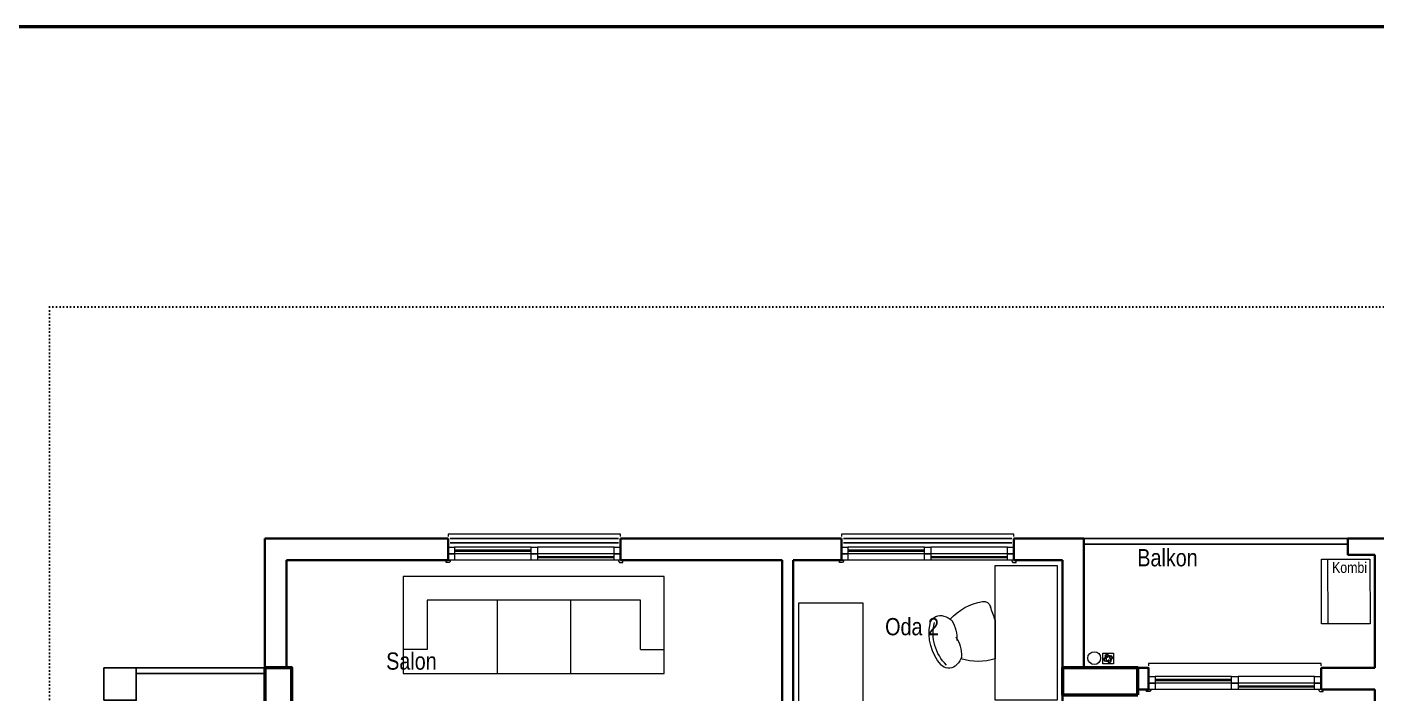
# Model space of a CAD drawing. Header units: millimetres. Extents: x 1852829 to 1882754, y -270850 to -231658.
# Drawn here: x 1864702 to 1865954, y -262812 to -262194 of the extents above; entities that cross this region are included whole.
import ezdxf

# ---------------------------------------------------------------- set-up
doc = ezdxf.new("R2010")
doc.units = ezdxf.units.MM
doc.linetypes.add('izdüşüm arka', pattern=[3.175, 0, -3.175])
for name, color, linetype, lineweight in [('a_ba', 6, 'Continuous', 50), ('a_doğrama', 251, 'Continuous', 20), ('a_duvar', 251, 'Continuous', 35), ('a_görünüş', 32, 'Continuous', 25), ('a_görünüş_ince', 8, 'Continuous', 20), ('a_izdüşüm_arka', 251, 'izdüşüm arka', 30), ('a_not_mahal', 253, 'Continuous', 5), ('a_tefriş', 8, 'Continuous', 20), ('a_çerçeve_line', 7, 'Continuous', 50), ('m_yib', 65, 'Continuous', 20)]:
    doc.layers.add(name, color=color, linetype=linetype, lineweight=lineweight)
doc.styles.get("Standard").update_dxf_attribs({"font": 'ARIALN.TTF'})

# ---------------------------------------------------------------- blocks, each defined once
blk = doc.blocks.new('160p')
at = {"layer": 'a_doğrama', "color": 251}
for points in [[(-6, -6), (-6, 0), (-12, 0), (-12, -6)], [(0, -6), (0, 0), (-6, 0), (-6, -6)], [(-6, -83), (-6, -77), (-12, -77), (-12, -83)], [(0, -83), (0, -77), (-6, -77), (-6, -83)], [(-6, -160), (-6, -154), (-12, -154), (-12, -160)], [(0, -160), (0, -154), (-6, -154), (-6, -160)]]:
    blk.add_lwpolyline(points, close=True, dxfattribs=at)
for points in [[(2, -1), (2, 2), (0, 2), (0, -2), (1, -2), (2, -1)], [(-9.5, -6), (-9.5, -77)], [(-8.5, -6), (-8.5, -77)], [(-3.5, -83), (-3.5, -154)], [(-2.5, -83), (-2.5, -154)], [(2, -159), (2, -162), (0, -162), (0, -158), (1, -158), (2, -159)]]:
    blk.add_lwpolyline(points, dxfattribs=at)
at = {"layer": 'a_görünüş_ince', "color": 251}
for points in [[(-22, -160), (-24, -160), (-24, 0), (-22, 0)], [(-12, -77), (-12, -6)], [(-6, -77), (-6, -6)], [(-6, -77), (-6, -6)], [(0, -77), (0, -6)], [(-12, -154), (-12, -83)], [(-6, -154), (-6, -83)], [(-6, -154), (-6, -83)], [(0, -154), (0, -83)]]:
    blk.add_lwpolyline(points, dxfattribs=at)
blk = doc.blocks.new('tefriş_koltuk_242x90')
at = {"layer": 'a_tefriş'}
for p, q in [((-34, -22), (-34, -90)), ((34, -22), (34, -90)), ((-99, -68), (-121, -68)), ((99, -68), (121, -68))]:
    blk.add_line(p, q, dxfattribs=at)
for points in [[(-121, -90), (-121, 0), (121, 0), (121, -90), (-121, -90)], [(-99, -68), (-99, -22), (99, -22), (99, -68)]]:
    blk.add_lwpolyline(points, dxfattribs=at)
blk = doc.blocks.new('tefriş_sandalye')
at = {"layer": 'a_tefriş'}
blk.add_line((0, -18), (0, 18), dxfattribs=at)
at = {"layer": 'a_tefriş', "extrusion": (0, 0, -1)}
for centre, major_axis, start_param, end_param in [((43.2, 17.3), (6.76, 6.76), 4.815914, 6.34704), ((16, -34.3), (38.7, 38.7), 5.200723, 5.79406), ((62.1, 15.1), (21.8, -21.8), 1.757107, 2.385975), ((62.1, 15.1), (21.8, -21.8), 1.757107, 2.385975), ((48.7, 10.5), (13, -13), 2.664537, 2.7784), ((48.7, 10.5), (13, -13), 2.664537, 2.7784), ((48.7, 10.5), (13, -13), 2.7784, 3.245118), ((16.9, -5.5), (28.8, 28.8), 6.26556, 7.321949), ((16.9, -5.5), (28.8, 28.8), 6.26556, 7.321949), ((17, -5.7), (31.4, -31.4), -1.506941, -0.587454), ((66.5, -1.2), (21.8, -21.8), 1.802816, 2.431683), ((66.5, -1.2), (21.8, -21.8), 1.802816, 2.431683), ((-154, -79.7), (117.3, -117.3), -1.166716, -1.087708), ((1.8, 18.5), (38.7, -38.7), -0.034473, 0.601946), ((52.6, -3.9), (13, -13), 1.410391, 1.524253), ((52.6, -3.9), (13, -13), 1.410391, 1.524253), ((52.6, -3.9), (13, 13), 2.514469, 2.981187), ((51.2, -12.6), (6.76, -6.76), -0.587454, 0.943672), ((11.1, -28.2), (4.99, -4.99), 0.687369, 2.053884)]:
    blk.add_ellipse(centre, major_axis=major_axis, ratio=1, start_param=start_param, end_param=end_param, dxfattribs=at)
blk = doc.blocks.new('tefriş_süzgeç')
at = {"layer": 'a_tefriş'}
for p, q in [((5, 0), (-5, 0)), ((-5, 0), (-5, -10)), ((5, -10), (5, 0)), ((-5, -10), (5, -10)), ((-3.6, -5.1), (-4.1, -5.1)), ((-2.6, -5.1), (-3.1, -5.1)), ((-2.5, -2.5), (-2.9, -2.2)), ((-2.6, -7.6), (-2.9, -7.9)), ((-2, -3.3), (-2.3, -3)), ((-1.9, -6.9), (-2.2, -7.2)), ((-1.6, -5.1), (-2.1, -5.1)), ((-1.2, -3.9), (-1.5, -3.6)), ((-1.2, -6.2), (-1.5, -6.5)), ((-0.2, -2.5), (-0.2, -2)), ((-0.1, -1.5), (-0.1, -1)), ((-0.1, -3), (-0.1, -3.5)), ((-0.1, -6.6), (-0.1, -7.1)), ((-0.1, -7.6), (-0.1, -8.1)), ((-0.1, -8.6), (-0.1, -9.1)), ((1, -4), (1.4, -3.6)), ((1.1, -6.2), (1.4, -6.5)), ((1.5, -5.1), (2, -5.1)), ((1.7, -3.3), (2.1, -2.9)), ((1.8, -6.9), (2.1, -7.2)), ((2.5, -2.5), (2.8, -2.2)), ((2.5, -5.1), (3, -5.1)), ((2.5, -7.5), (2.8, -7.9)), ((3.5, -5.1), (4, -5.1))]:
    blk.add_line(p, q, dxfattribs=at)
for centre, radius, start, end in [((-0.1, -5.1), 4.06, 134.2896, 180), ((-0.1, -5.1), 3.56, 134.2896, 180), ((-0.1, -5.1), 3.06, 180, 225), ((-0.1, -5.1), 4.06, 225, 270), ((-0.1, -5.1), 2.56, 180, 225), ((-0.1, -5.1), 3.56, 225, 270), ((-0.4, -4.4), 2.4, 84.5943, 143.2016), ((-0.1, -5.1), 2.06, 134.2896, 180), ((-0.1, -5), 2.44, 90.343, 138.1212), ((-0.1, -5.1), 1.56, 134.2896, 180), ((-0.1, -5.1), 2.06, 225, 270), ((-0.1, -5.1), 1.56, 225, 270), ((-0.1, -5.1), 4.06, 45, 90), ((-0.1, -5.1), 3.56, 45, 90), ((-0.1, -5.1), 2.06, 45, 90), ((-0.1, -5.1), 1.56, 45, 90), ((-0.1, -5.1), 2.56, 270, 315.7104), ((-0.1, -5.1), 3.06, 270, 315.7104), ((-0.1, -5.1), 1.56, 314.2896, 360), ((-0.1, -5.1), 2.06, 314.2896, 360), ((-0.1, -5.1), 2.56, 360, 45), ((-0.1, -5.1), 3.06, 360, 45), ((-0.1, -5.1), 3.56, 314.2896, 360), ((-0.1, -5.1), 4.06, 314.2896, 360)]:
    blk.add_arc(centre, radius, start, end, dxfattribs=at)
blk = doc.blocks.new('kombi')
at = {"layer": 'a_tefriş', "lineweight": 20}
for p, q in [((-4.8, 60), (40.2, 60)), ((-4.7, 0), (-4.8, 60)), ((1.3, 0), (1.2, 60)), ((40.2, 60), (40.3, 0)), ((69.2, 60), (69.2, 0)), ((114.2, 60), (69.2, 60)), ((108.2, 0), (108.2, 60)), ((114.2, 0), (114.2, 60)), ((40.3, 0), (-4.7, 0)), ((69.2, 0), (114.2, 0))]:
    blk.add_line(p, q, dxfattribs=at)
at = {"layer": 'a_not_mahal'}
for p in [(5, 47.3), (73.2, 47.3)]:
    blk.add_text('Kombi', height=10, dxfattribs=at).set_placement(p)

msp = doc.modelspace()

# ---------------------------------------------------------------- linework, layer by layer
at = {"layer": 'a_ba', "color": 253}
for points in [[(1864922.7, -262858.5), (1864947.7, -262858.5), (1864947.7, -262788.5), (1864922.7, -262788.5)], [(1865732.7, -262813.5), (1865732.7, -262788.5), (1865662.7, -262788.5), (1865662.7, -262813.5)]]:
    msp.add_lwpolyline(points, close=True, dxfattribs=at)
at = {"layer": 'a_duvar'}
for p, q in [((1865092.7, -262668.5), (1864922.7, -262668.5)), ((1864922.7, -262668.5), (1864922.7, -262788.5)), ((1865457.7, -262668.5), (1865252.7, -262668.5)), ((1865682.7, -262668.5), (1865617.7, -262668.5)), ((1865682.7, -262788.5), (1865682.7, -262668.5)), ((1865997.7, -262668.5), (1865927.7, -262668.5)), ((1865952.7, -262683.5), (1865952.7, -262788.5)), ((1864942.7, -262688.5), (1865092.7, -262688.5)), ((1864942.7, -262788.5), (1864942.7, -262688.5)), ((1865252.7, -262688.5), (1865402.7, -262688.5)), ((1865402.7, -262688.5), (1865402.7, -263058.5)), ((1865412.7, -263048.5), (1865412.7, -262688.5)), ((1865412.7, -262688.5), (1865457.7, -262688.5)), ((1865617.7, -262688.5), (1865662.7, -262688.5)), ((1865662.7, -262688.5), (1865662.7, -263048.5)), ((1865682.7, -262788.5), (1865732.7, -262788.5)), ((1865902.7, -262788.5), (1865952.7, -262788.5)), ((1864922.7, -262808.5), (1864922.7, -262943.5)), ((1865902.7, -262808.5), (1865952.7, -262808.5)), ((1865952.7, -262808.5), (1865952.7, -263168.5))]:
    msp.add_line(p, q, dxfattribs=at)
for points in [[(1865092.7, -262688.5), (1865092.7, -262668.5)], [(1865252.7, -262688.5), (1865252.7, -262668.5)], [(1865457.7, -262688.5), (1865457.7, -262668.5)], [(1865617.7, -262688.5), (1865617.7, -262668.5)], [(1865927.7, -262668.5), (1865927.7, -262683.5), (1865952.7, -262683.5)], [(1865732.7, -262788.5), (1865742.7, -262788.5), (1865742.7, -262808.5), (1865732.7, -262808.5)], [(1865902.7, -262788.5), (1865902.7, -262808.5)]]:
    msp.add_lwpolyline(points, dxfattribs=at)
at = {"layer": 'a_görünüş', "color": 251}
for points in [[(1865250.7, -262668.5), (1865094.7, -262668.5)], [(1865250.7, -262672.5), (1865094.7, -262672.5)], [(1865615.7, -262668.5), (1865459.7, -262668.5)], [(1865615.7, -262672.5), (1865459.7, -262672.5)], [(1865927.7, -262668.5), (1865682.7, -262668.5)], [(1865927.7, -262673.5), (1865682.7, -262673.5)], [(1864922.7, -262788.5), (1864803.2, -262788.5)], [(1864922.7, -262793.5), (1864803.2, -262793.5)]]:
    msp.add_lwpolyline(points, dxfattribs=at)
msp.add_lwpolyline([(1864773.2, -262818.5), (1864803.2, -262818.5), (1864803.2, -262788.5), (1864773.2, -262788.5)], close=True, dxfattribs=at)
at = {"layer": 'a_izdüşüm_arka'}
msp.add_lwpolyline([(1864722.7, -262453.5), (1867202.7, -262453.5), (1867202.7, -264903.5), (1864722.7, -264903.5)], close=True, dxfattribs=at)
at = {"layer": 'a_tefriş'}
for points in [[(1865600.4, -262693.5), (1865657.7, -262693.5), (1865657.7, -262818.5), (1865600.4, -262818.5)], [(1865417.7, -262848.5), (1865477.7, -262848.5), (1865477.7, -262728.5), (1865417.7, -262728.5)]]:
    msp.add_lwpolyline(points, close=True, dxfattribs=at)
at = {"layer": 'a_çerçeve_line'}
msp.add_lwpolyline([(1872123.9, -265193.7), (1872123.9, -262193.7), (1853005.4, -262193.7), (1853005.4, -265193.7)], close=True, dxfattribs=at)
at = {"layer": 'm_yib'}
msp.add_circle((1865692.2, -262779.4), 5.92, dxfattribs=at)

# ---------------------------------------------------------------- block references
at = {"layer": 'a_duvar', "xscale": -1, "rotation": 90}
for p in [(1865092.7, -262688.5), (1865457.7, -262688.5), (1865742.7, -262808.5)]:
    msp.add_blockref('160p', p, dxfattribs=at)
at = {"layer": 'a_duvar'}
msp.add_blockref('kombi', (1865907.9, -262747.6), dxfattribs=at)
at = {"layer": 'a_tefriş', "xscale": -1}
msp.add_blockref('tefriş_koltuk_242x90', (1865172.1, -262703.5), dxfattribs=at)
at = {"layer": 'a_tefriş', "rotation": 180}
msp.add_blockref('tefriş_sandalye', (1865600.4, -262762), dxfattribs=at)
at = {"layer": 'a_tefriş', "xscale": -1, "rotation": 270}
msp.add_blockref('tefriş_süzgeç', (1865710.2, -262779.7), dxfattribs=at)

# ---------------------------------------------------------------- texts
at = {"layer": 'a_not_mahal'}
for s, p in [('Balkon', (1865732.2, -262694.2)), ('Oda 2', (1865498.2, -262758.2)), ('Salon', (1865035.2, -262790.1))]:
    msp.add_text(s, height=16, dxfattribs=at).set_placement(p)

doc.saveas('drawing.dxf')
